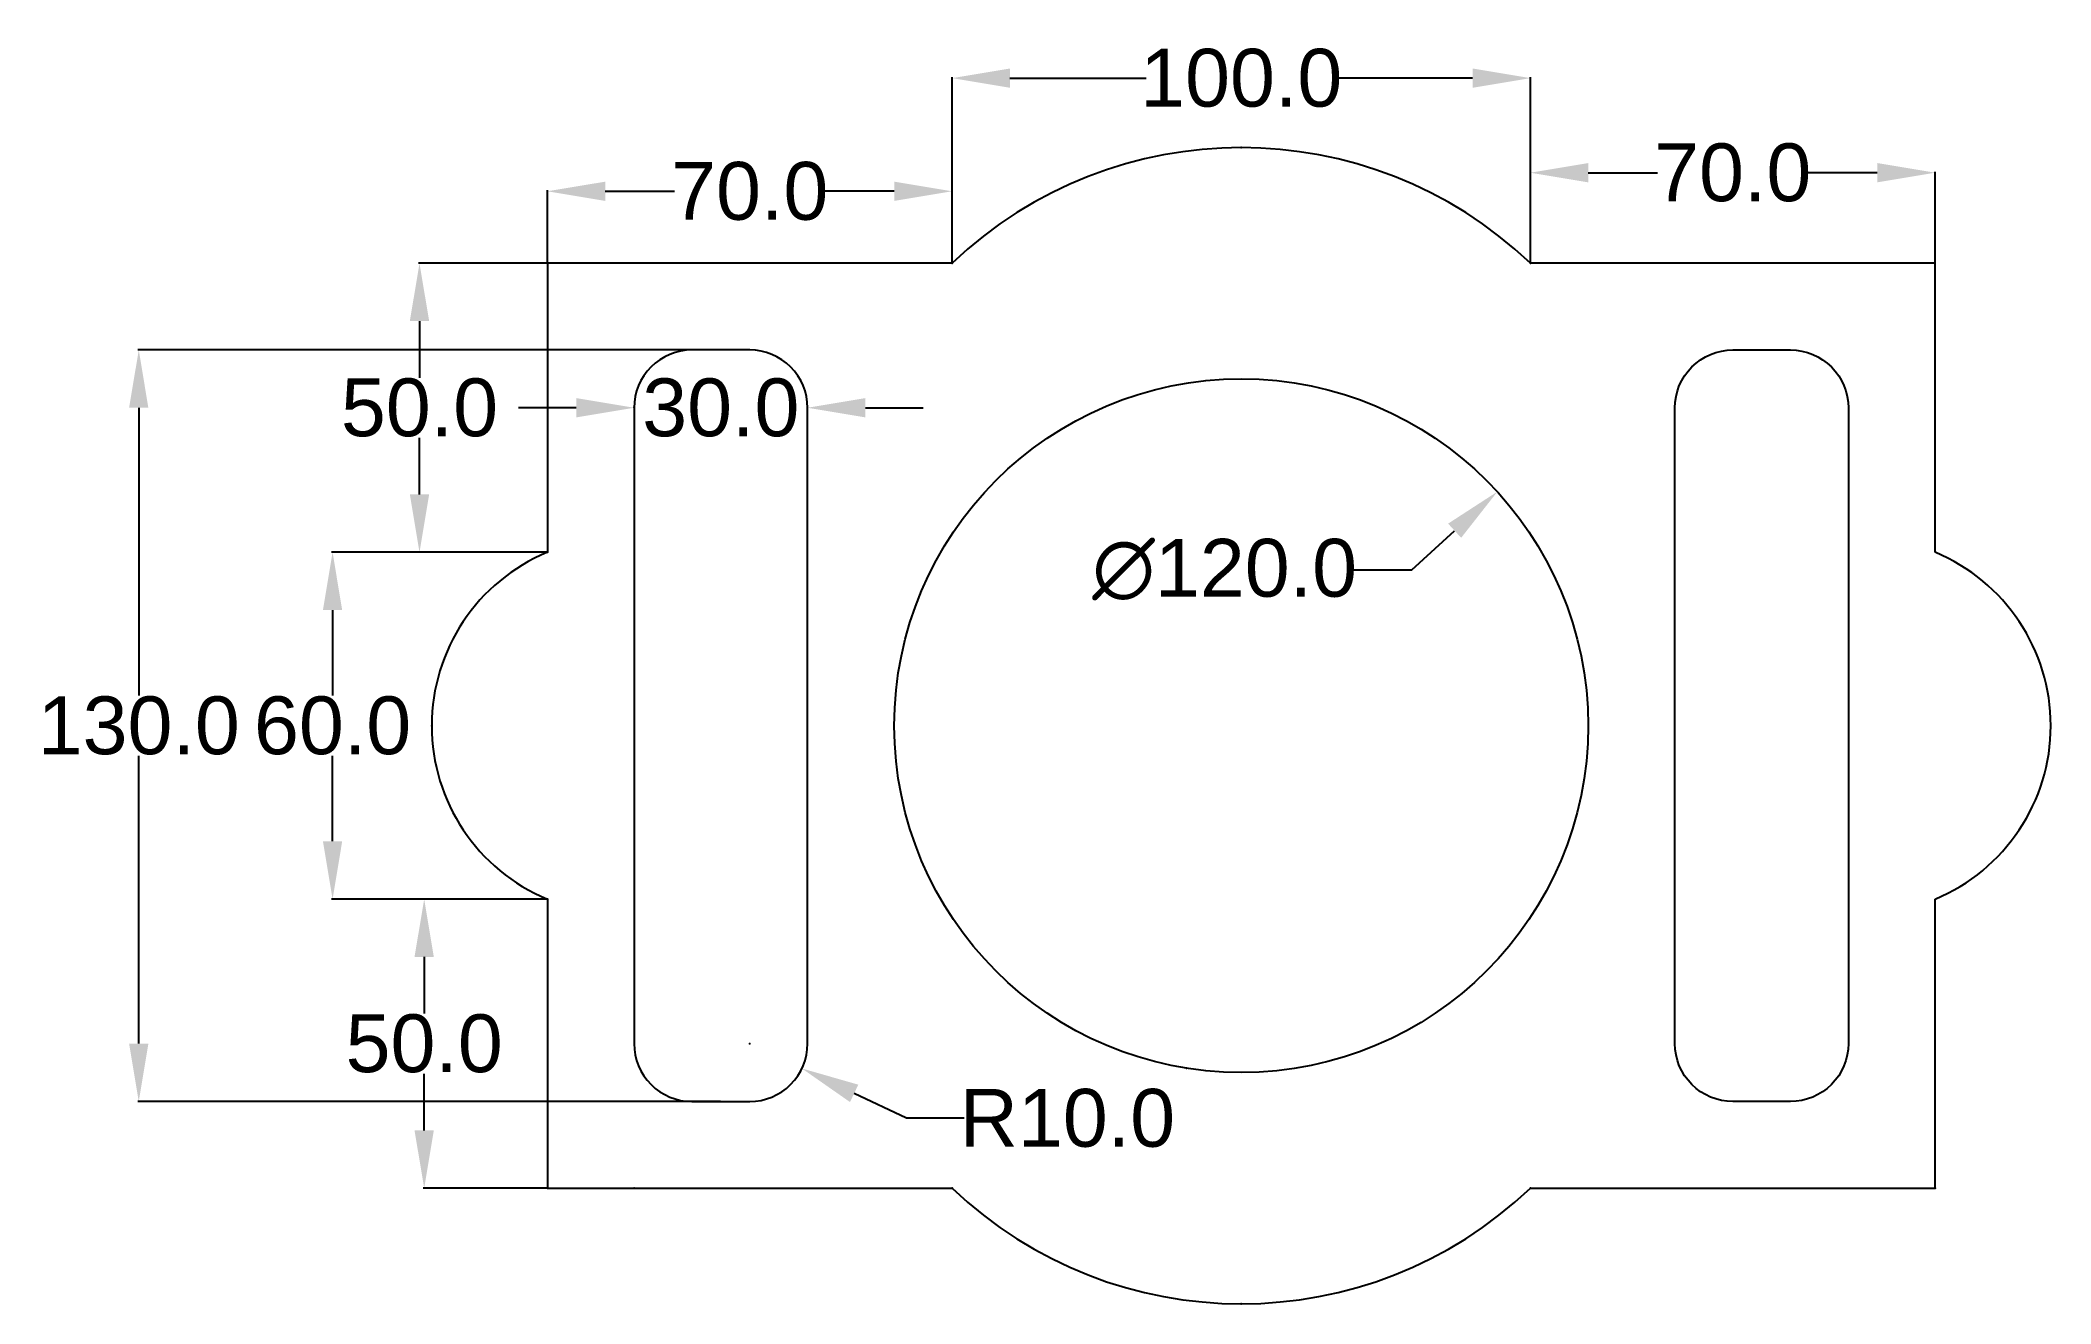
# Model space of a CAD drawing. Header units: inches. Extents: x -316 to 32, y -160 to 59.
import ezdxf

# ---------------------------------------------------------------- set-up
doc = ezdxf.new("R2010")
doc.units = ezdxf.units.IN
doc.header["$MEASUREMENT"] = 0
doc.styles.get("Standard").update_dxf_attribs({"font": 'arial.ttf'})
doc.dimstyles.get("Standard").update_dxf_attribs({"dimtxt": 10, "dimasz": 10, "dimexe": 0.18, "dimexo": 0.0625, "dimgap": 0.09, "dimtad": 0, "dimtih": 1, "dimtoh": 1, "dimdec": 1, "dimzin": 0, "dimdsep": 46, "dimtxsty": 'Standard', "dimcen": 0.09, "dimadec": 0, "dimazin": 0, "dimtfac": 1, "dimtdec": 1, "dimtofl": 0, "dimtmove": 0, "dimatfit": 3, "dimfxl": 1, "dimtolj": 1, "dimtzin": 0, "dimarcsym": 0})

# ---------------------------------------------------------------- blocks, each defined once
blk = doc.blocks.new('*D1')
at = {"color": 0, "lineweight": -2, "transparency": 16777216}
for p, q in [((-228.11, 20.02), (-250.34, 20.02)), ((-250.16, 10.02), (-250.16, 0.22)), ((-250.16, -19.98), (-250.16, -10.17)), ((-228.11, -29.98), (-250.34, -29.98))]:
    blk.add_line(p, q, dxfattribs=at)
at = {"color": 0, "transparency": 16777216}
for points in [[(-251.83, 10.02), (-248.49, 10.02), (-250.16, 20.02)], [(-251.83, -19.98), (-248.49, -19.98), (-250.16, -29.98)]]:
    blk.add_solid(points, dxfattribs=at)
at = {"layer": 'Defpoints', "color": 0, "transparency": 16777216}
for p in [(-228.05, 20.02), (-250.16, -29.98), (-228.05, -29.98)]:
    blk.add_point(p, dxfattribs=at)
at = {"color": 0, "transparency": 16777216, "insert": (-250.16, -4.98), "char_height": 10, "attachment_point": 5}
blk.add_mtext('\\A1;50.0', dxfattribs=at)
blk = doc.blocks.new('*D2')
at = {"color": 0, "lineweight": -2, "transparency": 16777216}
for p, q in [((-228.11, -29.98), (-265.37, -29.98)), ((-265.19, -39.98), (-265.19, -54.78)), ((-265.19, -79.98), (-265.19, -65.17)), ((-228.11, -89.98), (-265.37, -89.98))]:
    blk.add_line(p, q, dxfattribs=at)
at = {"color": 0, "transparency": 16777216}
for points in [[(-266.86, -39.98), (-263.53, -39.98), (-265.19, -29.98)], [(-266.86, -79.98), (-263.53, -79.98), (-265.19, -89.98)]]:
    blk.add_solid(points, dxfattribs=at)
at = {"layer": 'Defpoints', "color": 0, "transparency": 16777216}
for p in [(-228.05, -29.98), (-265.19, -89.98), (-228.05, -89.98)]:
    blk.add_point(p, dxfattribs=at)
at = {"color": 0, "transparency": 16777216, "insert": (-265.19, -59.98), "char_height": 10, "attachment_point": 5}
blk.add_mtext('\\A1;60.0', dxfattribs=at)
blk = doc.blocks.new('*D3')
at = {"color": 0, "lineweight": -2, "transparency": 16777216}
for p, q in [((-228.11, -89.98), (-249.53, -89.98)), ((-249.35, -99.98), (-249.35, -109.78)), ((-249.35, -129.98), (-249.35, -120.17)), ((-228.11, -139.98), (-249.53, -139.98))]:
    blk.add_line(p, q, dxfattribs=at)
at = {"color": 0, "transparency": 16777216}
for points in [[(-251.02, -99.98), (-247.68, -99.98), (-249.35, -89.98)], [(-251.02, -129.98), (-247.68, -129.98), (-249.35, -139.98)]]:
    blk.add_solid(points, dxfattribs=at)
at = {"layer": 'Defpoints', "color": 0, "transparency": 16777216}
for p in [(-228.05, -89.98), (-249.35, -139.98), (-228.05, -139.98)]:
    blk.add_point(p, dxfattribs=at)
at = {"color": 0, "transparency": 16777216, "insert": (-249.35, -114.98), "char_height": 10, "attachment_point": 5}
blk.add_mtext('\\A1;50.0', dxfattribs=at)
blk = doc.blocks.new('*D4')
at = {"color": 0, "lineweight": -2, "transparency": 16777216}
for p, q in [((-228.05, 20.08), (-228.05, 32.65)), ((-218.05, 32.47), (-206.07, 32.47)), ((-168.05, 32.47), (-180.03, 32.47)), ((-158.05, 20.08), (-158.05, 32.65))]:
    blk.add_line(p, q, dxfattribs=at)
at = {"color": 0, "transparency": 16777216}
for points in [[(-218.05, 34.13), (-218.05, 30.8), (-228.05, 32.47)], [(-168.05, 34.13), (-168.05, 30.8), (-158.05, 32.47)]]:
    blk.add_solid(points, dxfattribs=at)
at = {"layer": 'Defpoints', "color": 0, "transparency": 16777216}
for p in [(-158.05, 32.47), (-228.05, 20.02), (-158.05, 20.02)]:
    blk.add_point(p, dxfattribs=at)
at = {"color": 0, "transparency": 16777216, "insert": (-193.05, 32.47), "char_height": 10, "attachment_point": 5}
blk.add_mtext('\\A1;70.0', dxfattribs=at)
blk = doc.blocks.new('*D5')
at = {"color": 0, "lineweight": -2, "transparency": 16777216}
for p, q in [((-58.05, 20.08), (-58.05, 35.86)), ((-48.05, 35.68), (-36.07, 35.68)), ((1.95, 35.68), (-10.03, 35.68)), ((11.95, 20.08), (11.95, 35.86))]:
    blk.add_line(p, q, dxfattribs=at)
at = {"color": 0, "transparency": 16777216}
for points in [[(-48.05, 37.35), (-48.05, 34.01), (-58.05, 35.68)], [(1.95, 37.35), (1.95, 34.01), (11.95, 35.68)]]:
    blk.add_solid(points, dxfattribs=at)
at = {"layer": 'Defpoints', "color": 0, "transparency": 16777216}
for p in [(11.95, 35.68), (-58.05, 20.02), (11.95, 20.02)]:
    blk.add_point(p, dxfattribs=at)
at = {"color": 0, "transparency": 16777216, "insert": (-23.05, 35.68), "char_height": 10, "attachment_point": 5}
blk.add_mtext('\\A1;70.0', dxfattribs=at)
blk = doc.blocks.new('*D6')
at = {"color": 0, "lineweight": -2, "transparency": 16777216}
for p, q in [((-158.05, 20.08), (-158.05, 52.22)), ((-58.05, 20.08), (-58.05, 52.22)), ((-148.05, 52.04), (-124.52, 52.04)), ((-68.05, 52.04), (-91.57, 52.04))]:
    blk.add_line(p, q, dxfattribs=at)
at = {"color": 0, "transparency": 16777216}
for points in [[(-148.05, 53.71), (-148.05, 50.37), (-158.05, 52.04)], [(-68.05, 53.71), (-68.05, 50.37), (-58.05, 52.04)]]:
    blk.add_solid(points, dxfattribs=at)
at = {"layer": 'Defpoints', "color": 0, "transparency": 16777216}
for p in [(-58.05, 52.04), (-158.05, 20.02), (-58.05, 20.02)]:
    blk.add_point(p, dxfattribs=at)
at = {"color": 0, "transparency": 16777216, "insert": (-108.05, 52.04), "char_height": 10, "attachment_point": 5}
blk.add_mtext('\\A1;100.0', dxfattribs=at)
blk = doc.blocks.new('*D7')
at = {"color": 0, "lineweight": -2, "transparency": 16777216}
for p, q in [((-78.52, -32.99), (-71.14, -26.25)), ((-88.52, -32.99), (-78.52, -32.99))]:
    blk.add_line(p, q, dxfattribs=at)
at = {"color": 0, "transparency": 16777216}
blk.add_solid([(-72.27, -25.02), (-70.02, -27.48), (-63.76, -19.5)], dxfattribs=at)
at = {"layer": 'Defpoints', "color": 0, "transparency": 16777216}
for p in [(-63.76, -19.5), (-152.33, -100.46)]:
    blk.add_point(p, dxfattribs=at)
at = {"color": 0, "transparency": 16777216, "insert": (-110.91, -32.99), "char_height": 10, "attachment_point": 5}
blk.add_mtext('\\A1;∅120.0', dxfattribs=at)
blk = doc.blocks.new('*D8')
at = {"color": 0, "lineweight": -2, "transparency": 16777216}
for p, q in [((-198.11, 5.02), (-298.89, 5.02)), ((-298.71, -4.98), (-298.71, -54.78)), ((-298.71, -114.98), (-298.71, -65.18)), ((-198.11, -124.98), (-298.89, -124.98))]:
    blk.add_line(p, q, dxfattribs=at)
at = {"color": 0, "transparency": 16777216}
for points in [[(-300.38, -4.98), (-297.05, -4.98), (-298.71, 5.02)], [(-300.38, -114.98), (-297.05, -114.98), (-298.71, -124.98)]]:
    blk.add_solid(points, dxfattribs=at)
at = {"layer": 'Defpoints', "color": 0, "transparency": 16777216}
for p in [(-198.05, 5.02), (-298.71, -124.98), (-198.05, -124.98)]:
    blk.add_point(p, dxfattribs=at)
at = {"color": 0, "transparency": 16777216, "insert": (-298.71, -59.98), "char_height": 10, "attachment_point": 5}
blk.add_mtext('\\A1;130.0', dxfattribs=at)
blk = doc.blocks.new('*D9')
at = {"color": 0, "lineweight": -2, "transparency": 16777216}
for p, q in [((-223.05, -4.98), (-233.05, -4.98)), ((-213.05, -4.92), (-213.05, -4.8)), ((-183.05, -4.92), (-183.05, -4.8)), ((-173.05, -4.98), (-163.05, -4.98))]:
    blk.add_line(p, q, dxfattribs=at)
at = {"color": 0, "transparency": 16777216}
for points in [[(-223.05, -3.31), (-223.05, -6.65), (-213.05, -4.98)], [(-173.05, -3.31), (-173.05, -6.65), (-183.05, -4.98)]]:
    blk.add_solid(points, dxfattribs=at)
at = {"layer": 'Defpoints', "color": 0, "transparency": 16777216}
for p in [(-213.05, -4.98), (-183.05, -4.98), (-183.05, -4.98)]:
    blk.add_point(p, dxfattribs=at)
at = {"color": 0, "transparency": 16777216, "insert": (-198.05, -4.98), "char_height": 10, "attachment_point": 5}
blk.add_mtext('\\A1;30.0', dxfattribs=at)
blk = doc.blocks.new('*D10')
at = {"color": 0, "lineweight": -2, "transparency": 16777216}
for p, q in [((-193.14, -114.98), (-192.96, -114.98)), ((-193.05, -115.07), (-193.05, -114.89)), ((-165.96, -127.88), (-174.99, -123.58)), ((-155.96, -127.88), (-165.96, -127.88))]:
    blk.add_line(p, q, dxfattribs=at)
at = {"color": 0, "transparency": 16777216}
blk.add_solid([(-174.27, -122.07), (-175.71, -125.08), (-184.02, -119.28)], dxfattribs=at)
at = {"layer": 'Defpoints', "color": 0, "transparency": 16777216}
for p in [(-193.05, -114.98), (-184.02, -119.28)]:
    blk.add_point(p, dxfattribs=at)
at = {"color": 0, "transparency": 16777216, "insert": (-138.12, -127.88), "char_height": 10, "attachment_point": 5}
blk.add_mtext('\\A1;R10.0', dxfattribs=at)

msp = doc.modelspace()

# ---------------------------------------------------------------- linework, layer by layer
for points in [[(-158.05, 20.02), (-228.05, 20.02), (-228.05, -29.98)], [(11.95, -29.98), (11.95, 20.02), (-58.05, 20.02)], [(-228.05, -89.98), (-228.05, -139.98), (-158.05, -139.98)], [(-58.05, -139.98), (11.95, -139.98), (11.95, -89.98)]]:
    msp.add_lwpolyline(points)
for points in [[(-213.05, -114.98, 0.414214), (-203.05, -124.98), (-193.05, -124.98, 0.414214), (-183.05, -114.98), (-183.05, -4.98, 0.414214), (-193.05, 5.02), (-203.05, 5.02, 0.414214), (-213.05, -4.98)], [(-3.05, -114.98, -0.414214), (-13.05, -124.98), (-23.05, -124.98, -0.414214), (-33.05, -114.98), (-33.05, -4.98, -0.414214), (-23.05, 5.02), (-13.05, 5.02, -0.414214), (-3.05, -4.98)]]:
    msp.add_lwpolyline(points, format="xyb", close=True)
msp.add_circle((-108.05, -59.98), 60)
for centre, radius, start, end in [((-108.05, -32.48), 72.5, 46.3972, 133.6028), ((-215.55, -59.98), 32.5, 112.6199, 247.3801), ((-0.55, -59.98), 32.5, 292.6199, 67.3801), ((-108.05, -87.48), 72.5, 226.3972, 313.6028)]:
    msp.add_arc(centre, radius, start, end)
for p in [(-108.05, 40.02), (-228.05, 20.02), (-158.05, 20.02), (-58.05, 20.02), (-228.05, -29.98), (-248.05, -59.98), (-228.05, -89.98), (-117.54, -119.22), (-228.05, -139.98), (-228.05, -139.98), (-228.05, -139.98), (-228.05, -139.98), (-228.05, -139.98), (-213.05, -139.98), (-213.05, -139.98), (-158.05, -139.98), (-158.05, -139.98), (-158.05, -139.98), (-58.05, -139.98), (-58.05, -139.98), (-58.05, -139.98), (11.95, -139.98), (-108.05, -159.98), (-108.05, -159.98), (-108.05, -159.98)]:
    msp.add_point(p)

# ---------------------------------------------------------------- dimensions: what is measured, and where the dimension line sits
for base, p1, p2, picture, middle in [((-58.05, 52.04), (-158.05, 20.02), (-58.05, 20.02), '*D6', (-108.05, 52.04)), ((11.95, 35.68), (-58.05, 20.02), (11.95, 20.02), '*D5', (-23.05, 35.68)), ((-158.05, 32.47), (-228.05, 20.02), (-158.05, 20.02), '*D4', (-193.05, 32.47)), ((-183.05, -4.98), (-213.05, -4.98), (-183.05, -4.98), '*D9', (-198.05, -4.98))]:
    dim = msp.add_linear_dim(base=base, p1=p1, p2=p2, dimstyle='Standard')
    dim.commit()
    dim.dimension.update_dxf_attribs({"geometry": picture, "text_midpoint": middle})
for base, p1, p2, picture, middle in [((-250.16, -29.98), (-228.05, 20.02), (-228.05, -29.98), '*D1', (-250.16, -4.98)), ((-298.71, -124.98), (-198.05, 5.02), (-198.05, -124.98), '*D8', (-298.71, -59.98)), ((-265.19, -89.98), (-228.05, -29.98), (-228.05, -89.98), '*D2', (-265.19, -59.98)), ((-249.35, -139.98), (-228.05, -89.98), (-228.05, -139.98), '*D3', (-249.35, -114.98))]:
    dim = msp.add_linear_dim(base=base, p1=p1, p2=p2, angle=90, dimstyle='Standard')
    dim.commit()
    dim.dimension.update_dxf_attribs({"geometry": picture, "text_midpoint": middle})
dim = msp.add_diameter_dim_2p(p1=(-152.33, -100.46), p2=(-63.76, -19.5), dimstyle='Standard')
dim.commit()
dim.dimension.update_dxf_attribs({"geometry": '*D7', "text_midpoint": (-110.91, -32.99), "dimtype": 163})
dim = msp.add_radius_dim(center=(-193.05, -114.98), mpoint=(-184.02, -119.28), dimstyle='Standard')
dim.commit()
dim.dimension.update_dxf_attribs({"geometry": '*D10', "text_midpoint": (-138.12, -127.88)})

doc.saveas('drawing.dxf')
